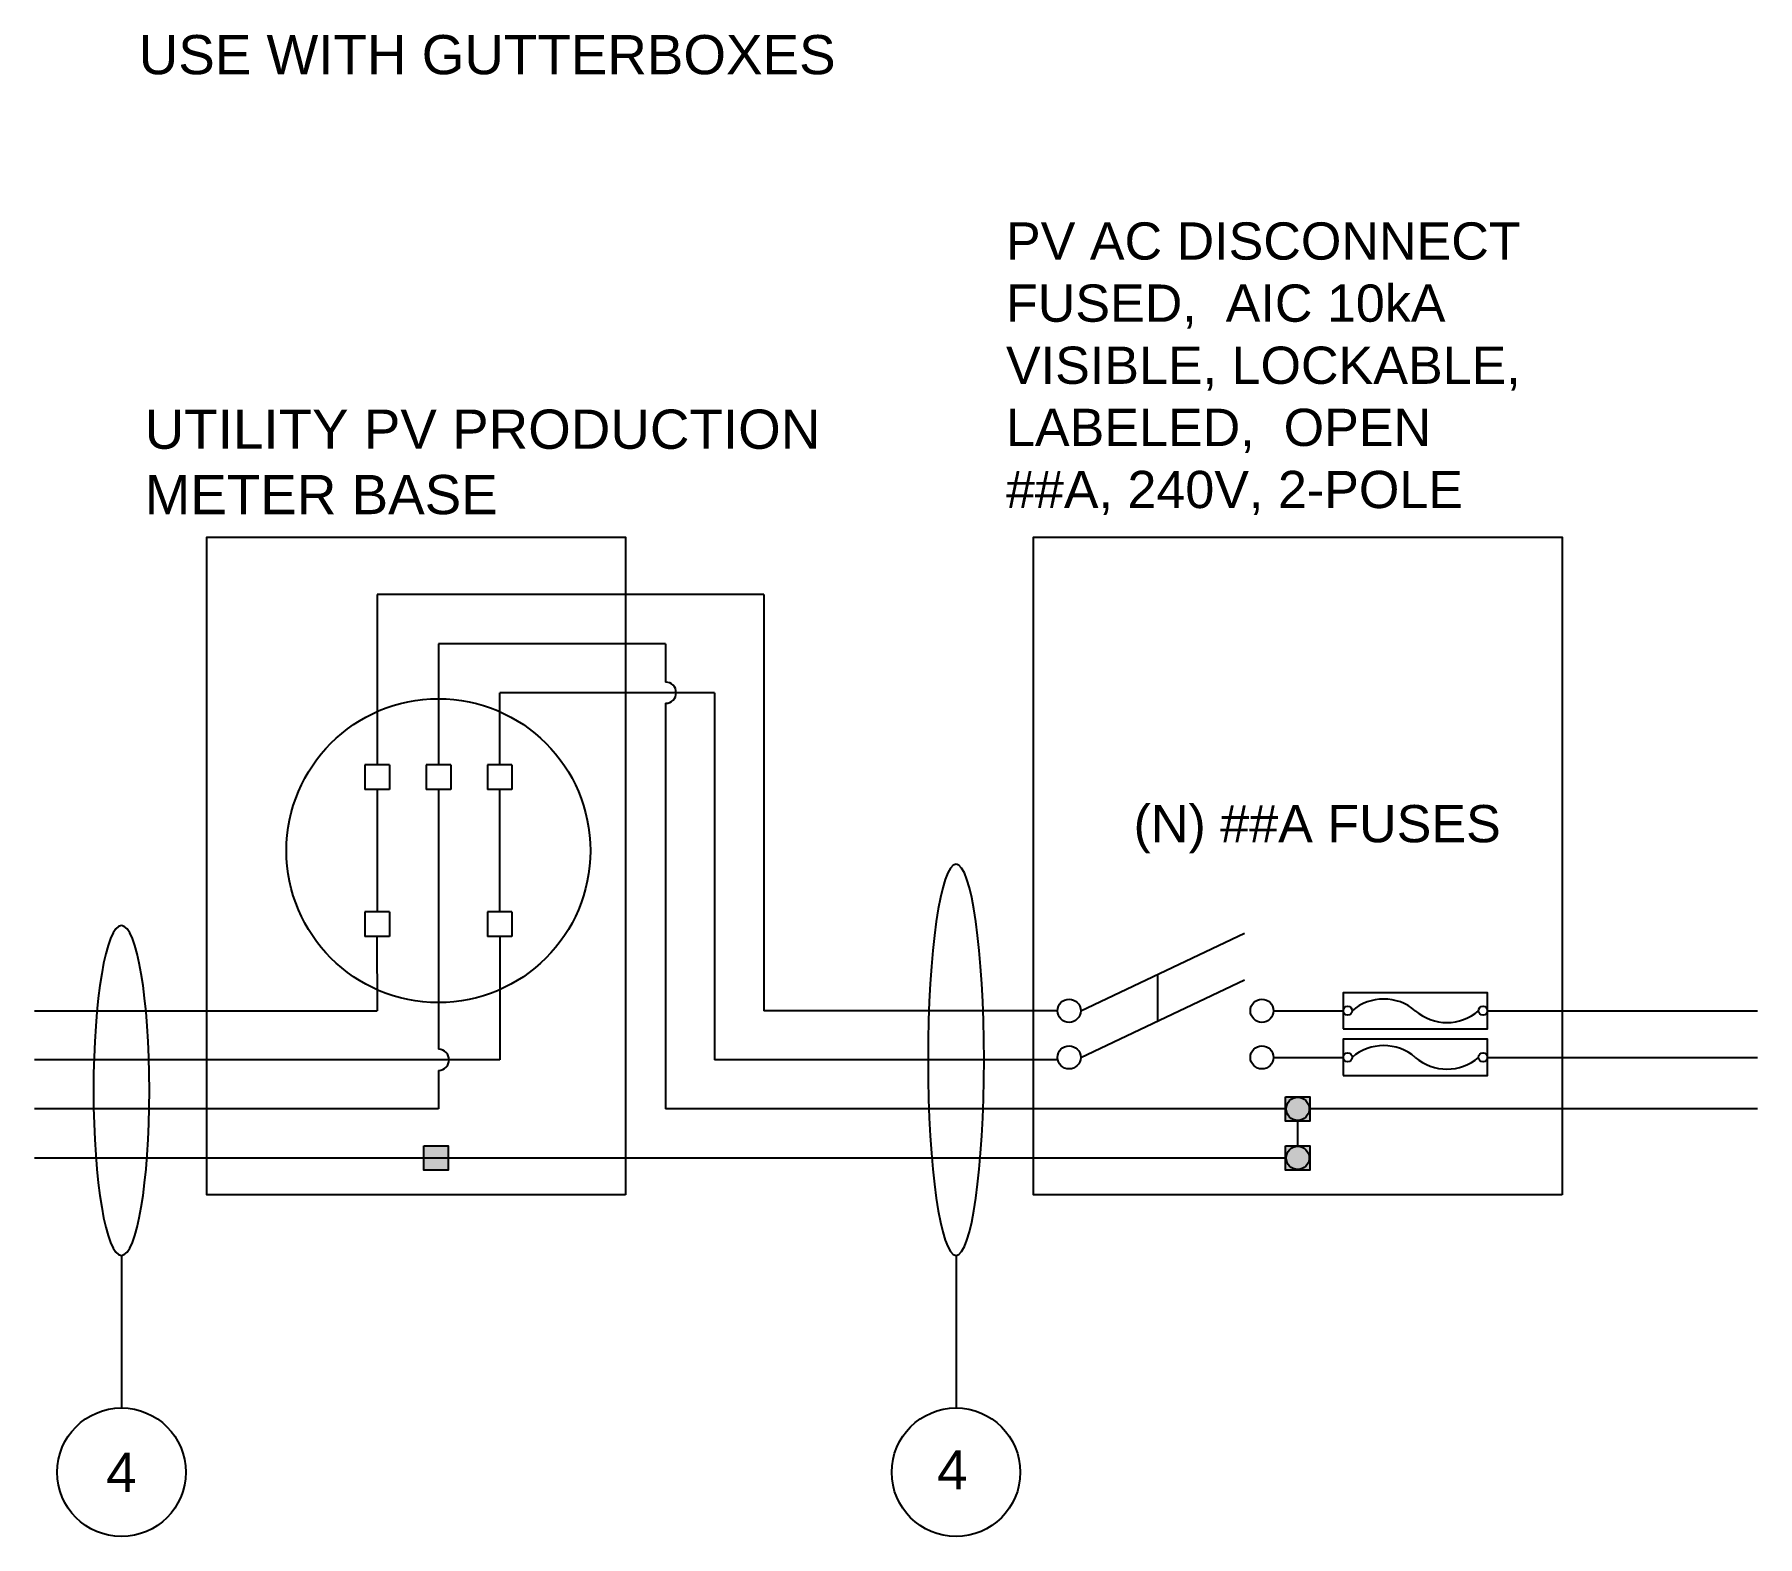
# Model space of a CAD drawing. Header units: inches. Extents: x 283.3 to 318.5, y 6.7 to 99.1.
# Drawn here: x 283.34 to 318.49, y 6.68 to 37.32 of the extents above; entities outside this region: 1.
import ezdxf

# ---------------------------------------------------------------- set-up
doc = ezdxf.new("R2010")
doc.units = ezdxf.units.IN
doc.header["$MEASUREMENT"] = 0
for name, color, linetype in [('Ground', 3, 'Continuous'), ('Negative', 7, 'Continuous'), ('Positive', 1, 'Continuous')]:
    doc.layers.add(name, color=color, linetype=linetype)
doc.layers.add('Hidden', color=1, linetype='Continuous', lineweight=25, plot=False)
doc.layers.add('wirecallout', color=4, linetype='Continuous', lineweight=25)
doc.styles.get("Standard").update_dxf_attribs({"font": 'arial.ttf'})

# ---------------------------------------------------------------- blocks, each defined once
blk = doc.blocks.new('*T21')
at = {"color": 0, "linetype": 'ByBlock', "lineweight": -2, "transparency": 16777216}
for p, q in [((0, 0), (8.467, 0)), ((0, 0), (0, -4.497)), ((4.233, 0), (4.233, -4.497)), ((8.467, 0), (8.467, -4.497)), ((0, -1.348), (8.467, -1.348)), ((0, -2.697), (8.467, -2.697)), ((0, -4.497), (8.467, -4.497))]:
    blk.add_line(p, q, dxfattribs=at)
at = {"color": 0, "transparency": 16777216, "char_height": 0.55556, "width": 3.63333}
for s, insert, attachment_point in [('{\\fCalibri|b0|i0|c0;AC DISCO', (0.3, -1.048), 7), ('{\\fCalibri|b0|i0|c0;', (8.167, -1.048), 9), ('{\\fCalibri|b0|i0|c0;PV BREAK', (0.3, -2.397), 7), ('{\\fCalibri|b0|i0|c0;', (4.533, -2.397), 7)]:
    blk.add_mtext(s, dxfattribs=dict(at, insert=insert, attachment_point=attachment_point))

msp = doc.modelspace()

# ---------------------------------------------------------------- hatches: boundary and pattern name
h = msp.add_hatch(color=256)
h.dxf.hatch_style = 1
h.paths.add_polyline_path([(309.362, 15.654), (308.866, 15.654), (308.866, 15.406), (309.362, 15.406)])
h.paths.add_polyline_path([(309.362, 15.406), (308.866, 15.406), (308.866, 15.158), (309.362, 15.158)])
h = msp.add_hatch(color=256)
h.dxf.hatch_style = 1
h.paths.add_polyline_path([(291.785, 14.654), (291.289, 14.654), (291.289, 14.406), (291.785, 14.406)])
h.paths.add_polyline_path([(291.785, 14.406), (291.289, 14.406), (291.289, 14.158), (291.785, 14.158)])
h = msp.add_hatch(color=256)
h.dxf.hatch_style = 1
h.paths.add_polyline_path([(309.362, 14.654), (308.866, 14.654), (308.866, 14.406), (309.362, 14.406)])
h.paths.add_polyline_path([(309.362, 14.406), (308.866, 14.406), (308.866, 14.158), (309.362, 14.158)])

# ---------------------------------------------------------------- linework, layer by layer
for p, q in [((290.333, 25.894), (290.333, 22.422)), ((298.219, 25.894), (290.333, 25.894)), ((298.219, 25.894), (298.219, 17.406)), ((291.587, 24.894), (291.587, 22.422)), ((296.219, 24.894), (291.587, 24.894)), ((296.219, 24.894), (296.219, 24.109)), ((297.219, 23.894), (292.833, 23.894)), ((292.833, 22.422), (292.833, 23.894)), ((296.219, 23.679), (296.219, 15.406)), ((297.219, 23.894), (297.219, 16.406)), ((290.083, 22.422), (290.083, 21.922)), ((290.583, 22.422), (290.083, 22.422)), ((290.583, 22.422), (290.583, 21.922)), ((291.336, 22.422), (291.336, 21.922)), ((291.836, 22.422), (291.336, 22.422)), ((291.836, 22.422), (291.836, 21.922)), ((292.583, 22.422), (292.583, 21.922)), ((293.083, 22.422), (292.583, 22.422)), ((293.083, 22.422), (293.083, 21.922)), ((290.583, 21.922), (290.083, 21.922)), ((290.333, 21.922), (290.333, 21.41)), ((290.333, 21.922), (290.333, 19.422)), ((291.836, 21.922), (291.336, 21.922)), ((291.587, 21.922), (291.587, 18.628)), ((293.083, 21.922), (292.583, 21.922)), ((292.833, 19.422), (292.833, 21.922)), ((290.083, 19.422), (290.083, 18.922)), ((290.583, 19.422), (290.083, 19.422)), ((290.583, 19.422), (290.583, 18.922)), ((292.583, 19.422), (292.583, 18.922)), ((293.083, 19.422), (292.583, 19.422)), ((293.083, 19.422), (293.083, 18.922)), ((304.686, 17.406), (308.03, 18.988)), ((290.583, 18.922), (290.083, 18.922)), ((290.327, 18.922), (290.336, 17.406)), ((293.083, 18.922), (292.583, 18.922)), ((292.833, 18.922), (292.833, 16.406)), ((291.587, 18.628), (291.587, 16.621)), ((304.686, 16.456), (308.03, 18.038)), ((306.251, 18.146), (306.251, 17.196)), ((283.342, 17.406), (290.336, 17.406)), ((308.621, 17.406), (310.04, 17.406)), ((312.987, 17.406), (318.495, 17.406)), ((292.833, 16.406), (283.342, 16.406)), ((291.587, 16.191), (291.587, 15.406)), ((308.621, 16.456), (310.04, 16.456)), ((312.987, 16.456), (318.495, 16.456)), ((291.587, 15.406), (283.342, 15.406)), ((308.878, 15.406), (296.219, 15.406)), ((309.114, 14.642), (309.114, 15.17)), ((318.495, 15.406), (309.349, 15.406)), ((285.117, 12.416), (285.117, 9.305)), ((302.143, 12.416), (302.143, 9.305))]:
    msp.add_line(p, q)
for points in [[(295.4, 13.653), (286.856, 13.653), (286.856, 27.069), (295.4, 27.069)], [(314.507, 13.653), (303.721, 13.653), (303.721, 27.069), (314.507, 27.069)], [(310.04, 17.037), (312.987, 17.037), (312.987, 17.775), (310.04, 17.775)], [(310.04, 16.087), (312.987, 16.087), (312.987, 16.825), (310.04, 16.825)], [(308.866, 15.654), (309.362, 15.654), (309.362, 15.158), (308.866, 15.158)], [(291.289, 14.654), (291.785, 14.654), (291.785, 14.158), (291.289, 14.158)], [(308.866, 14.654), (309.362, 14.654), (309.362, 14.158), (308.866, 14.158)]]:
    msp.add_lwpolyline(points, close=True)
for centre, radius in [((291.583, 20.672), 3.1), ((304.45, 17.406), 0.236), ((308.385, 17.406), 0.236), ((310.132, 17.406), 0.0922), ((312.895, 17.406), 0.0922), ((304.45, 16.456), 0.236), ((308.385, 16.456), 0.236), ((310.132, 16.456), 0.0922), ((312.895, 16.456), 0.0922), ((309.114, 15.406), 0.236), ((309.114, 14.406), 0.236), ((285.117, 7.994), 1.311), ((302.143, 7.994), 1.311)]:
    msp.add_circle(centre, radius)
for centre, radius, start, end in [((296.219, 23.894), 0.215, 270, 90), ((310.869, 16.661), 0.985, 49.1308, 130.8692), ((312.158, 18.151), 0.985, 229.1308, 310.8692), ((291.587, 16.406), 0.215, 270, 90), ((310.869, 15.711), 0.985, 49.1308, 130.8692), ((312.158, 17.201), 0.985, 229.1308, 310.8692)]:
    msp.add_arc(centre, radius, start, end)
at = {"layer": 'Ground'}
msp.add_lwpolyline([(283.342, 14.406), (308.878, 14.406)], dxfattribs=at)
at = {"layer": 'Negative'}
msp.add_line((304.214, 17.406), (298.219, 17.406), dxfattribs=at)
at = {"layer": 'Positive', "color": 7}
msp.add_line((304.22, 16.406), (297.219, 16.406), dxfattribs=at)
at = {"layer": 'wirecallout', "color": 7, "extrusion": (0, 0, -1)}
for centre, major_axis, ratio in [((302.143, 16.406), (0, 3.99), 0.14309), ((285.117, 15.78), (0, 3.364), 0.169711)]:
    msp.add_ellipse(centre, major_axis=major_axis, ratio=ratio, dxfattribs=at)

# ---------------------------------------------------------------- block references
msp.add_blockref('*T21', (293.188, 99.125))

# ---------------------------------------------------------------- texts
msp.add_text('(N) ##A FUSES', height=0.76).set_placement((305.765, 20.843))
for s, width, gutter_width, heights, insert, char_height, attachment_point in [('PV AC DISCONNECT\\PFUSED,  AIC 10kA\\PVISIBLE, LOCKABLE, LABELED,  OPEN\\P##A, 240V, 2-POLE', 12.26664, 0.95, [6.355], (303.162, 27.518), 0.76, 7), ('\\A1;\\pxql;UTILITY PV PRODUCTION\\PMETER BASE', 14.51791, 1, [5.98], (285.591, 27.524), 0.8, 7), ('4', 15.64005, 1, [0], (302.38, 8.443), 0.8, 3), ('4', 15.64005, 1, [0], (285.117, 7.994), 0.8, 5)]:
    msp.add_mtext_dynamic_manual_height_columns(s, width=width, gutter_width=gutter_width, heights=heights, dxfattribs=dict(insert=insert, char_height=char_height, attachment_point=attachment_point))
at = {"layer": 'Hidden', "insert": (285.469, 37.308), "char_height": 0.8, "attachment_point": 1}
msp.add_mtext_dynamic_manual_height_columns('{\\C1;USE WITH GUTTERBOXES}', width=15.8617, gutter_width=1, heights=[8.066], dxfattribs=at)

doc.saveas('drawing.dxf')
